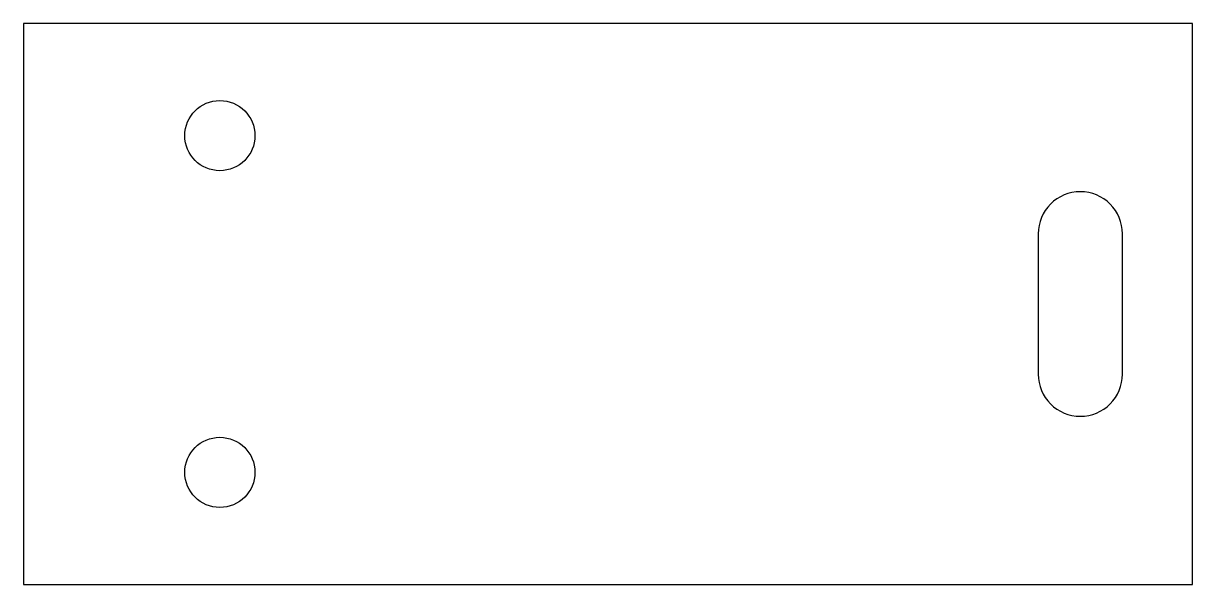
# Model space of a CAD drawing. Header units: millimetres. Extents: x 0 to 83.3, y 0 to 40.
import ezdxf

# ---------------------------------------------------------------- set-up
doc = ezdxf.new("R2010")
doc.units = ezdxf.units.MM
doc.layers.add('CUT', color=7, linetype='CONTINUOUS')

msp = doc.modelspace()

# ---------------------------------------------------------------- linework, layer by layer
at = {"layer": 'CUT'}
msp.add_lwpolyline([(0, 0), (83.307, 0), (83.307, 40), (0, 40)], close=True, dxfattribs=at)
msp.add_lwpolyline([(75.297, 12), (75.317, 12, 0.414214), (78.307, 14.99), (78.307, 25.01, 0.414214), (75.317, 28), (75.297, 28, 0.414214), (72.307, 25.01), (72.307, 14.99, 0.414214)], format="xyb", close=True, dxfattribs=at)
for centre in [(14, 32), (14, 8)]:
    msp.add_circle(centre, 2.5, dxfattribs=at)

doc.saveas('drawing.dxf')
